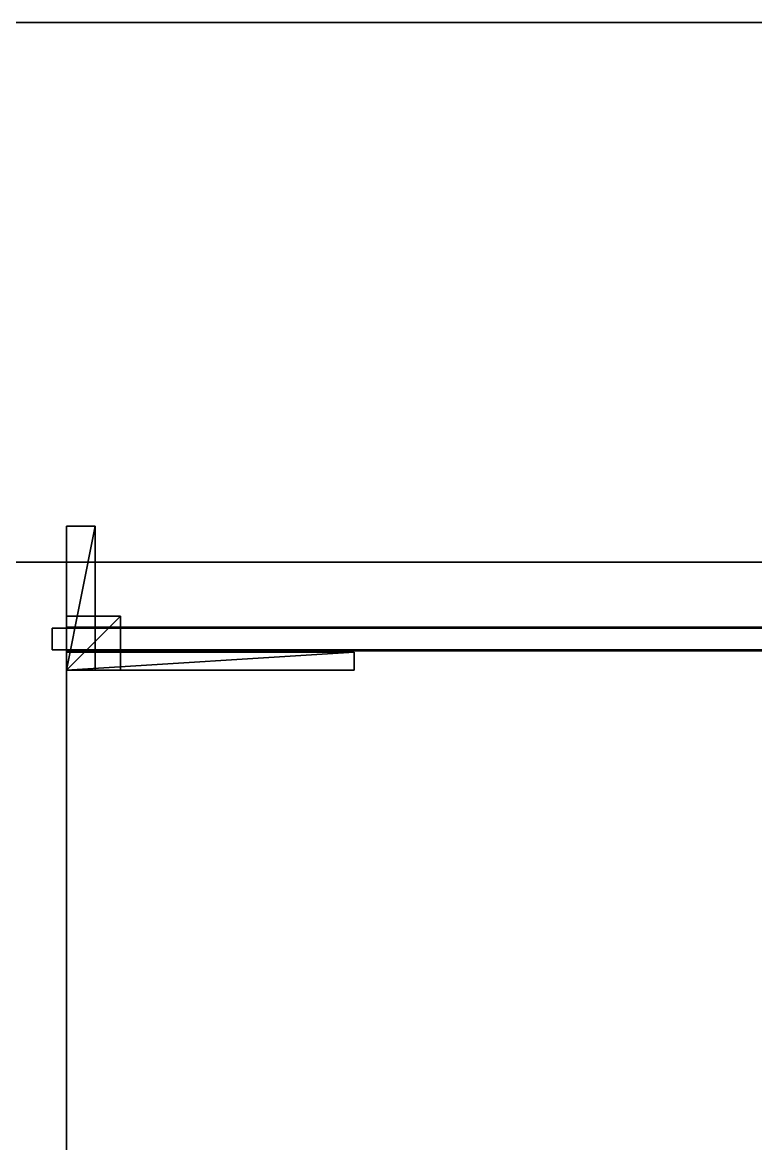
# Model space of a CAD drawing. Extents: x 0 to 5228, y -2725 to 0.
# Drawn here: x 4412.2 to 4616.1, y -311.5 to 0 of the extents above; entities that cross this region are included whole.
import ezdxf

# ---------------------------------------------------------------- set-up
doc = ezdxf.new("R2010")
doc.units = 0
for name, color, linetype in [('LAYER0', 7, 'CONTINUOUS'), ('LAYER1', 7, 'CONTINUOUS'), ('LAYER756', 7, 'CONTINUOUS'), ('LAYER757', 7, 'CONTINUOUS'), ('LAYER758', 251, 'CONTINUOUS'), ('LAYER760', 2, 'CONTINUOUS'), ('LAYER761', 7, 'CONTINUOUS'), ('LAYER762', 253, 'CONTINUOUS'), ('LAYER763', 253, 'CONTINUOUS'), ('LAYER764', 253, 'CONTINUOUS'), ('LAYER765', 253, 'CONTINUOUS'), ('LAYER766', 253, 'CONTINUOUS'), ('LAYER767', 253, 'CONTINUOUS'), ('LAYER776', 2, 'CONTINUOUS'), ('LAYER777', 7, 'CONTINUOUS'), ('LAYER778', 253, 'CONTINUOUS'), ('LAYER779', 253, 'CONTINUOUS'), ('LAYER780', 253, 'CONTINUOUS'), ('LAYER781', 253, 'CONTINUOUS'), ('LAYER782', 253, 'CONTINUOUS'), ('LAYER783', 253, 'CONTINUOUS'), ('LAYER792', 7, 'CONTINUOUS'), ('LAYER793', 7, 'CONTINUOUS'), ('LAYER794', 7, 'CONTINUOUS'), ('LAYER795', 7, 'CONTINUOUS'), ('LAYER796', 7, 'CONTINUOUS')]:
    doc.layers.add(name, color=color, linetype=linetype)

msp = doc.modelspace()

# ---------------------------------------------------------------- linework, layer by layer
at = {"layer": 'LAYER0', "invisible_edges": 1}
for points in [[(5227.5, 0), (0, -2725.14), (0, 0), (5227.5, 0)], [(0, 0, 5), (5227.5, 0), (0, 0), (0, 0, 5)], [(5227.5, 0), (0, 0, 5), (5227.5, 0, 5), (5227.5, 0)], [(5227.5, -2725.14, 5), (0, 0, 5), (0, -2725.14, 5), (5227.5, -2725.14, 5)], [(0, 0, 5), (5227.5, -2725.14, 5), (5227.5, 0, 5), (0, 0, 5)], [(0, -2725.14), (5227.5, 0), (5227.5, -2725.14), (0, -2725.14)]]:
    msp.add_3dface(points, dxfattribs=at)
at = {"layer": 'LAYER1'}
for points, invisible_edges in [([(5077.5, 0, 5), (977.5, -150, 5), (977.5, 0, 5), (5077.5, 0, 5)], 1), ([(977.5, -150, 5), (5077.5, 0, 5), (4927.5, -150, 5), (977.5, -150, 5)], 3), ([(977.5, 0, 2523), (5077.5, 0, 5), (977.5, 0, 5), (977.5, 0, 2523)], 1), ([(5077.5, 0, 5), (977.5, 0, 2523), (5077.5, 0, 2523), (5077.5, 0, 5)], 1), ([(4927.5, -150, 2523), (977.5, -150, 5), (4927.5, -150, 5), (4927.5, -150, 2523)], 1), ([(977.5, -150, 5), (4927.5, -150, 2523), (977.5, -150, 2523), (977.5, -150, 5)], 1)]:
    msp.add_3dface(points, dxfattribs=dict(at, invisible_edges=invisible_edges))
at = {"layer": 'LAYER756', "invisible_edges": 1}
for points in [[(5094.5, -150, 5), (4006.5, -700, 5), (4006.5, -150, 5), (5094.5, -150, 5)], [(4006.5, -700, 5), (5094.5, -150, 5), (5094.5, -700, 5), (4006.5, -700, 5)], [(4006.5, -150, 155), (5094.5, -150, 5), (4006.5, -150, 5), (4006.5, -150, 155)], [(5094.5, -150, 5), (4006.5, -150, 155), (5094.5, -150, 155), (5094.5, -150, 5)], [(5094.5, -700, 155), (4006.5, -150, 155), (4006.5, -700, 155), (5094.5, -700, 155)], [(4006.5, -150, 155), (5094.5, -700, 155), (5094.5, -150, 155), (4006.5, -150, 155)]]:
    msp.add_3dface(points, dxfattribs=at)
at = {"layer": 'LAYER757', "invisible_edges": 1}
for points in [[(4424.5, -174.6001, 1992), (4768.5, -730, 1992), (4768.5, -174.6001, 1992), (4424.5, -174.6001, 1992)], [(4768.5, -730, 1992), (4424.5, -174.6001, 1992), (4424.5, -730, 1992), (4768.5, -730, 1992)], [(4424.5, -174.6001, 1992), (4424.5, -730, 1974), (4424.5, -730, 1992), (4424.5, -174.6001, 1992)], [(4424.5, -730, 1974), (4424.5, -174.6001, 1992), (4424.5, -174.6001, 1974), (4424.5, -730, 1974)], [(4768.5, -174.6001, 1974), (4424.5, -174.6001, 1992), (4768.5, -174.6001, 1992), (4768.5, -174.6001, 1974)], [(4424.5, -174.6001, 1992), (4768.5, -174.6001, 1974), (4424.5, -174.6001, 1974), (4424.5, -174.6001, 1992)], [(4424.5, -730, 1974), (4768.5, -174.6001, 1974), (4768.5, -730, 1974), (4424.5, -730, 1974)], [(4768.5, -174.6001, 1974), (4424.5, -730, 1974), (4424.5, -174.6001, 1974), (4768.5, -174.6001, 1974)]]:
    msp.add_3dface(points, dxfattribs=at)
at = {"layer": 'LAYER758', "invisible_edges": 1}
for points in [[(4406.5, -150, 155), (4424.5, -730, 155), (4406.5, -730, 155), (4406.5, -150, 155)], [(4424.5, -730, 155), (4406.5, -150, 155), (4424.5, -150, 155), (4424.5, -730, 155)], [(4424.5, -150, 2475), (4406.5, -730, 2475), (4424.5, -730, 2475), (4424.5, -150, 2475)], [(4406.5, -730, 2475), (4424.5, -150, 2475), (4406.5, -150, 2475), (4406.5, -730, 2475)], [(4406.5, -150, 155), (4424.5, -150, 2475), (4424.5, -150, 155), (4406.5, -150, 155)], [(4424.5, -150, 2475), (4406.5, -150, 155), (4406.5, -150, 2475), (4424.5, -150, 2475)], [(4424.5, -150, 2475), (4424.5, -730, 155), (4424.5, -150, 155), (4424.5, -150, 2475)], [(4424.5, -730, 155), (4424.5, -150, 2475), (4424.5, -730, 2475), (4424.5, -730, 155)]]:
    msp.add_3dface(points, dxfattribs=at)
at = {"layer": 'LAYER760'}
for points in [[(4504.5, -180, 2444.5), (4504.5, -175, 2444.5), (4424.5, -180, 2444.5), (4504.5, -180, 2444.5)], [(4424.5, -180, 2444.5), (4504.5, -175, 2444.5), (4424.5, -175, 2444.5), (4424.5, -180, 2444.5)], [(4424.5, -180, 2444.5), (4424.5, -175, 2444.5), (4424.5, -180, 2421.5), (4424.5, -180, 2444.5)], [(4424.5, -180, 2421.5), (4424.5, -175, 2444.5), (4424.5, -175, 2421.5), (4424.5, -180, 2421.5)], [(4504.5, -180, 2421.5), (4424.5, -180, 2421.5), (4504.5, -175, 2421.5), (4504.5, -180, 2421.5)], [(4504.5, -175, 2421.5), (4424.5, -180, 2421.5), (4424.5, -175, 2421.5), (4504.5, -175, 2421.5)], [(4504.5, -175, 2421.5), (4424.5, -175, 2421.5), (4504.5, -175, 2444.5), (4504.5, -175, 2421.5)], [(4504.5, -175, 2444.5), (4424.5, -175, 2421.5), (4424.5, -175, 2444.5), (4504.5, -175, 2444.5)], [(4504.5, -180, 2421.5), (4504.5, -175, 2421.5), (4504.5, -180, 2444.5), (4504.5, -180, 2421.5)], [(4504.5, -180, 2444.5), (4504.5, -175, 2421.5), (4504.5, -175, 2444.5), (4504.5, -180, 2444.5)], [(4504.5, -180, 2444.5), (4424.5, -180, 2444.5), (4504.5, -180, 2421.5), (4504.5, -180, 2444.5)], [(4504.5, -180, 2421.5), (4424.5, -180, 2444.5), (4424.5, -180, 2421.5), (4504.5, -180, 2421.5)]]:
    msp.add_3dface(points, dxfattribs=at)
at = {"layer": 'LAYER761', "invisible_edges": 1}
for points in [[(4424.5, -175, 2444.5), (4504.5, -180, 2444.5), (4504.5, -175, 2444.5), (4424.5, -175, 2444.5)], [(4504.5, -180, 2444.5), (4424.5, -175, 2444.5), (4424.5, -180, 2444.5), (4504.5, -180, 2444.5)], [(4424.5, -180, 2421.5), (4504.5, -175, 2421.5), (4504.5, -180, 2421.5), (4424.5, -180, 2421.5)], [(4504.5, -175, 2421.5), (4424.5, -180, 2421.5), (4424.5, -175, 2421.5), (4504.5, -175, 2421.5)], [(4424.5, -175, 2444.5), (4424.5, -180, 2421.5), (4424.5, -180, 2444.5), (4424.5, -175, 2444.5)], [(4424.5, -180, 2421.5), (4424.5, -175, 2444.5), (4424.5, -175, 2421.5), (4424.5, -180, 2421.5)], [(4504.5, -175, 2421.5), (4424.5, -175, 2444.5), (4504.5, -175, 2444.5), (4504.5, -175, 2421.5)], [(4424.5, -175, 2444.5), (4504.5, -175, 2421.5), (4424.5, -175, 2421.5), (4424.5, -175, 2444.5)], [(4504.5, -175, 2421.5), (4504.5, -180, 2444.5), (4504.5, -180, 2421.5), (4504.5, -175, 2421.5)], [(4504.5, -180, 2444.5), (4504.5, -175, 2421.5), (4504.5, -175, 2444.5), (4504.5, -180, 2444.5)], [(4424.5, -180, 2421.5), (4504.5, -180, 2444.5), (4424.5, -180, 2444.5), (4424.5, -180, 2421.5)], [(4504.5, -180, 2444.5), (4424.5, -180, 2421.5), (4504.5, -180, 2421.5), (4504.5, -180, 2444.5)]]:
    msp.add_3dface(points, dxfattribs=at)
at = {"layer": 'LAYER762'}
for points in [[(4439.5, -180, 2444.5), (4439.5, -165, 2444.5), (4424.5, -180, 2444.5), (4439.5, -180, 2444.5)], [(4424.5, -180, 2444.5), (4439.5, -165, 2444.5), (4424.5, -165, 2444.5), (4424.5, -180, 2444.5)], [(4424.5, -180, 2444.5), (4424.5, -165, 2444.5), (4424.5, -180, 2429.5), (4424.5, -180, 2444.5)], [(4424.5, -180, 2429.5), (4424.5, -165, 2444.5), (4424.5, -165, 2429.5), (4424.5, -180, 2429.5)], [(4439.5, -180, 2429.5), (4424.5, -180, 2429.5), (4439.5, -165, 2429.5), (4439.5, -180, 2429.5)], [(4439.5, -165, 2429.5), (4424.5, -180, 2429.5), (4424.5, -165, 2429.5), (4439.5, -165, 2429.5)], [(4439.5, -165, 2429.5), (4424.5, -165, 2429.5), (4439.5, -165, 2444.5), (4439.5, -165, 2429.5)], [(4439.5, -165, 2444.5), (4424.5, -165, 2429.5), (4424.5, -165, 2444.5), (4439.5, -165, 2444.5)], [(4439.5, -180, 2429.5), (4439.5, -165, 2429.5), (4439.5, -180, 2444.5), (4439.5, -180, 2429.5)], [(4439.5, -180, 2444.5), (4439.5, -165, 2429.5), (4439.5, -165, 2444.5), (4439.5, -180, 2444.5)], [(4439.5, -180, 2444.5), (4424.5, -180, 2444.5), (4439.5, -180, 2429.5), (4439.5, -180, 2444.5)], [(4439.5, -180, 2429.5), (4424.5, -180, 2444.5), (4424.5, -180, 2429.5), (4439.5, -180, 2429.5)]]:
    msp.add_3dface(points, dxfattribs=at)
at = {"layer": 'LAYER763'}
for points in [[(4439.5, -180, 2444.5), (4439.5, -165, 2444.5), (4424.5, -180, 2444.5), (4439.5, -180, 2444.5)], [(4424.5, -180, 2444.5), (4439.5, -165, 2444.5), (4424.5, -165, 2444.5), (4424.5, -180, 2444.5)], [(4424.5, -180, 2444.5), (4424.5, -165, 2444.5), (4424.5, -180, 2429.5), (4424.5, -180, 2444.5)], [(4424.5, -180, 2429.5), (4424.5, -165, 2444.5), (4424.5, -165, 2429.5), (4424.5, -180, 2429.5)], [(4439.5, -180, 2429.5), (4424.5, -180, 2429.5), (4439.5, -165, 2429.5), (4439.5, -180, 2429.5)], [(4439.5, -165, 2429.5), (4424.5, -180, 2429.5), (4424.5, -165, 2429.5), (4439.5, -165, 2429.5)], [(4439.5, -165, 2429.5), (4424.5, -165, 2429.5), (4439.5, -165, 2444.5), (4439.5, -165, 2429.5)], [(4439.5, -165, 2444.5), (4424.5, -165, 2429.5), (4424.5, -165, 2444.5), (4439.5, -165, 2444.5)], [(4439.5, -180, 2429.5), (4439.5, -165, 2429.5), (4439.5, -180, 2444.5), (4439.5, -180, 2429.5)], [(4439.5, -180, 2444.5), (4439.5, -165, 2429.5), (4439.5, -165, 2444.5), (4439.5, -180, 2444.5)], [(4439.5, -180, 2444.5), (4424.5, -180, 2444.5), (4439.5, -180, 2429.5), (4439.5, -180, 2444.5)], [(4439.5, -180, 2429.5), (4424.5, -180, 2444.5), (4424.5, -180, 2429.5), (4439.5, -180, 2429.5)]]:
    msp.add_3dface(points, dxfattribs=at)
at = {"layer": 'LAYER764'}
for points in [[(4439.5, -180, 2444.5), (4439.5, -165, 2444.5), (4424.5, -180, 2444.5), (4439.5, -180, 2444.5)], [(4424.5, -180, 2444.5), (4439.5, -165, 2444.5), (4424.5, -165, 2444.5), (4424.5, -180, 2444.5)], [(4424.5, -180, 2444.5), (4424.5, -165, 2444.5), (4424.5, -180, 2429.5), (4424.5, -180, 2444.5)], [(4424.5, -180, 2429.5), (4424.5, -165, 2444.5), (4424.5, -165, 2429.5), (4424.5, -180, 2429.5)], [(4439.5, -180, 2429.5), (4424.5, -180, 2429.5), (4439.5, -165, 2429.5), (4439.5, -180, 2429.5)], [(4439.5, -165, 2429.5), (4424.5, -180, 2429.5), (4424.5, -165, 2429.5), (4439.5, -165, 2429.5)], [(4439.5, -165, 2429.5), (4424.5, -165, 2429.5), (4439.5, -165, 2444.5), (4439.5, -165, 2429.5)], [(4439.5, -165, 2444.5), (4424.5, -165, 2429.5), (4424.5, -165, 2444.5), (4439.5, -165, 2444.5)], [(4439.5, -180, 2429.5), (4439.5, -165, 2429.5), (4439.5, -180, 2444.5), (4439.5, -180, 2429.5)], [(4439.5, -180, 2444.5), (4439.5, -165, 2429.5), (4439.5, -165, 2444.5), (4439.5, -180, 2444.5)], [(4439.5, -180, 2444.5), (4424.5, -180, 2444.5), (4439.5, -180, 2429.5), (4439.5, -180, 2444.5)], [(4439.5, -180, 2429.5), (4424.5, -180, 2444.5), (4424.5, -180, 2429.5), (4439.5, -180, 2429.5)]]:
    msp.add_3dface(points, dxfattribs=at)
at = {"layer": 'LAYER765'}
for points in [[(4439.5, -180, 2444.5), (4439.5, -165, 2444.5), (4424.5, -180, 2444.5), (4439.5, -180, 2444.5)], [(4424.5, -180, 2444.5), (4439.5, -165, 2444.5), (4424.5, -165, 2444.5), (4424.5, -180, 2444.5)], [(4424.5, -180, 2444.5), (4424.5, -165, 2444.5), (4424.5, -180, 2429.5), (4424.5, -180, 2444.5)], [(4424.5, -180, 2429.5), (4424.5, -165, 2444.5), (4424.5, -165, 2429.5), (4424.5, -180, 2429.5)], [(4439.5, -180, 2429.5), (4424.5, -180, 2429.5), (4439.5, -165, 2429.5), (4439.5, -180, 2429.5)], [(4439.5, -165, 2429.5), (4424.5, -180, 2429.5), (4424.5, -165, 2429.5), (4439.5, -165, 2429.5)], [(4439.5, -165, 2429.5), (4424.5, -165, 2429.5), (4439.5, -165, 2444.5), (4439.5, -165, 2429.5)], [(4439.5, -165, 2444.5), (4424.5, -165, 2429.5), (4424.5, -165, 2444.5), (4439.5, -165, 2444.5)], [(4439.5, -180, 2429.5), (4439.5, -165, 2429.5), (4439.5, -180, 2444.5), (4439.5, -180, 2429.5)], [(4439.5, -180, 2444.5), (4439.5, -165, 2429.5), (4439.5, -165, 2444.5), (4439.5, -180, 2444.5)], [(4439.5, -180, 2444.5), (4424.5, -180, 2444.5), (4439.5, -180, 2429.5), (4439.5, -180, 2444.5)], [(4439.5, -180, 2429.5), (4424.5, -180, 2444.5), (4424.5, -180, 2429.5), (4439.5, -180, 2429.5)]]:
    msp.add_3dface(points, dxfattribs=at)
at = {"layer": 'LAYER766'}
for points in [[(4432.5, -180, 2444.5), (4432.5, -140, 2444.5), (4424.5, -180, 2444.5), (4432.5, -180, 2444.5)], [(4424.5, -180, 2444.5), (4432.5, -140, 2444.5), (4424.5, -140, 2444.5), (4424.5, -180, 2444.5)], [(4424.5, -180, 2444.5), (4424.5, -140, 2444.5), (4424.5, -180, 2436.5), (4424.5, -180, 2444.5)], [(4424.5, -180, 2436.5), (4424.5, -140, 2444.5), (4424.5, -140, 2436.5), (4424.5, -180, 2436.5)], [(4432.5, -180, 2436.5), (4424.5, -180, 2436.5), (4432.5, -140, 2436.5), (4432.5, -180, 2436.5)], [(4432.5, -140, 2436.5), (4424.5, -180, 2436.5), (4424.5, -140, 2436.5), (4432.5, -140, 2436.5)], [(4432.5, -140, 2436.5), (4424.5, -140, 2436.5), (4432.5, -140, 2444.5), (4432.5, -140, 2436.5)], [(4432.5, -140, 2444.5), (4424.5, -140, 2436.5), (4424.5, -140, 2444.5), (4432.5, -140, 2444.5)], [(4432.5, -180, 2436.5), (4432.5, -140, 2436.5), (4432.5, -180, 2444.5), (4432.5, -180, 2436.5)], [(4432.5, -180, 2444.5), (4432.5, -140, 2436.5), (4432.5, -140, 2444.5), (4432.5, -180, 2444.5)], [(4432.5, -180, 2444.5), (4424.5, -180, 2444.5), (4432.5, -180, 2436.5), (4432.5, -180, 2444.5)], [(4432.5, -180, 2436.5), (4424.5, -180, 2444.5), (4424.5, -180, 2436.5), (4432.5, -180, 2436.5)]]:
    msp.add_3dface(points, dxfattribs=at)
at = {"layer": 'LAYER767'}
for points in [[(4504.5, -180, 2444.5), (4504.5, -175, 2444.5), (4424.5, -180, 2444.5), (4504.5, -180, 2444.5)], [(4424.5, -180, 2444.5), (4504.5, -175, 2444.5), (4424.5, -175, 2444.5), (4424.5, -180, 2444.5)], [(4424.5, -180, 2444.5), (4424.5, -175, 2444.5), (4424.5, -180, 2428.5), (4424.5, -180, 2444.5)], [(4424.5, -180, 2428.5), (4424.5, -175, 2444.5), (4424.5, -175, 2428.5), (4424.5, -180, 2428.5)], [(4504.5, -180, 2428.5), (4424.5, -180, 2428.5), (4504.5, -175, 2428.5), (4504.5, -180, 2428.5)], [(4504.5, -175, 2428.5), (4424.5, -180, 2428.5), (4424.5, -175, 2428.5), (4504.5, -175, 2428.5)], [(4504.5, -175, 2428.5), (4424.5, -175, 2428.5), (4504.5, -175, 2444.5), (4504.5, -175, 2428.5)], [(4504.5, -175, 2444.5), (4424.5, -175, 2428.5), (4424.5, -175, 2444.5), (4504.5, -175, 2444.5)], [(4504.5, -180, 2428.5), (4504.5, -175, 2428.5), (4504.5, -180, 2444.5), (4504.5, -180, 2428.5)], [(4504.5, -180, 2444.5), (4504.5, -175, 2428.5), (4504.5, -175, 2444.5), (4504.5, -180, 2444.5)], [(4504.5, -180, 2444.5), (4424.5, -180, 2444.5), (4504.5, -180, 2428.5), (4504.5, -180, 2444.5)], [(4504.5, -180, 2428.5), (4424.5, -180, 2444.5), (4424.5, -180, 2428.5), (4504.5, -180, 2428.5)]]:
    msp.add_3dface(points, dxfattribs=at)
at = {"layer": 'LAYER776'}
for points in [[(4504.5, -180, 1297), (4504.5, -175, 1297), (4424.5, -180, 1297), (4504.5, -180, 1297)], [(4424.5, -180, 1297), (4504.5, -175, 1297), (4424.5, -175, 1297), (4424.5, -180, 1297)], [(4424.5, -180, 1297), (4424.5, -175, 1297), (4424.5, -180, 1274), (4424.5, -180, 1297)], [(4424.5, -180, 1274), (4424.5, -175, 1297), (4424.5, -175, 1274), (4424.5, -180, 1274)], [(4504.5, -180, 1274), (4424.5, -180, 1274), (4504.5, -175, 1274), (4504.5, -180, 1274)], [(4504.5, -175, 1274), (4424.5, -180, 1274), (4424.5, -175, 1274), (4504.5, -175, 1274)], [(4504.5, -175, 1274), (4424.5, -175, 1274), (4504.5, -175, 1297), (4504.5, -175, 1274)], [(4504.5, -175, 1297), (4424.5, -175, 1274), (4424.5, -175, 1297), (4504.5, -175, 1297)], [(4504.5, -180, 1274), (4504.5, -175, 1274), (4504.5, -180, 1297), (4504.5, -180, 1274)], [(4504.5, -180, 1297), (4504.5, -175, 1274), (4504.5, -175, 1297), (4504.5, -180, 1297)], [(4504.5, -180, 1297), (4424.5, -180, 1297), (4504.5, -180, 1274), (4504.5, -180, 1297)], [(4504.5, -180, 1274), (4424.5, -180, 1297), (4424.5, -180, 1274), (4504.5, -180, 1274)]]:
    msp.add_3dface(points, dxfattribs=at)
at = {"layer": 'LAYER777', "invisible_edges": 1}
for points in [[(4424.5, -175, 1297), (4504.5, -180, 1297), (4504.5, -175, 1297), (4424.5, -175, 1297)], [(4504.5, -180, 1297), (4424.5, -175, 1297), (4424.5, -180, 1297), (4504.5, -180, 1297)], [(4424.5, -180, 1274), (4504.5, -175, 1274), (4504.5, -180, 1274), (4424.5, -180, 1274)], [(4504.5, -175, 1274), (4424.5, -180, 1274), (4424.5, -175, 1274), (4504.5, -175, 1274)], [(4424.5, -175, 1297), (4424.5, -180, 1274), (4424.5, -180, 1297), (4424.5, -175, 1297)], [(4424.5, -180, 1274), (4424.5, -175, 1297), (4424.5, -175, 1274), (4424.5, -180, 1274)], [(4504.5, -175, 1274), (4424.5, -175, 1297), (4504.5, -175, 1297), (4504.5, -175, 1274)], [(4424.5, -175, 1297), (4504.5, -175, 1274), (4424.5, -175, 1274), (4424.5, -175, 1297)], [(4504.5, -175, 1274), (4504.5, -180, 1297), (4504.5, -180, 1274), (4504.5, -175, 1274)], [(4504.5, -180, 1297), (4504.5, -175, 1274), (4504.5, -175, 1297), (4504.5, -180, 1297)], [(4424.5, -180, 1274), (4504.5, -180, 1297), (4424.5, -180, 1297), (4424.5, -180, 1274)], [(4504.5, -180, 1297), (4424.5, -180, 1274), (4504.5, -180, 1274), (4504.5, -180, 1297)]]:
    msp.add_3dface(points, dxfattribs=at)
at = {"layer": 'LAYER778'}
for points in [[(4439.5, -180, 1297), (4439.5, -165, 1297), (4424.5, -180, 1297), (4439.5, -180, 1297)], [(4424.5, -180, 1297), (4439.5, -165, 1297), (4424.5, -165, 1297), (4424.5, -180, 1297)], [(4424.5, -180, 1297), (4424.5, -165, 1297), (4424.5, -180, 1282), (4424.5, -180, 1297)], [(4424.5, -180, 1282), (4424.5, -165, 1297), (4424.5, -165, 1282), (4424.5, -180, 1282)], [(4439.5, -180, 1282), (4424.5, -180, 1282), (4439.5, -165, 1282), (4439.5, -180, 1282)], [(4439.5, -165, 1282), (4424.5, -180, 1282), (4424.5, -165, 1282), (4439.5, -165, 1282)], [(4439.5, -165, 1282), (4424.5, -165, 1282), (4439.5, -165, 1297), (4439.5, -165, 1282)], [(4439.5, -165, 1297), (4424.5, -165, 1282), (4424.5, -165, 1297), (4439.5, -165, 1297)], [(4439.5, -180, 1282), (4439.5, -165, 1282), (4439.5, -180, 1297), (4439.5, -180, 1282)], [(4439.5, -180, 1297), (4439.5, -165, 1282), (4439.5, -165, 1297), (4439.5, -180, 1297)], [(4439.5, -180, 1297), (4424.5, -180, 1297), (4439.5, -180, 1282), (4439.5, -180, 1297)], [(4439.5, -180, 1282), (4424.5, -180, 1297), (4424.5, -180, 1282), (4439.5, -180, 1282)]]:
    msp.add_3dface(points, dxfattribs=at)
at = {"layer": 'LAYER779'}
for points in [[(4439.5, -180, 1297), (4439.5, -165, 1297), (4424.5, -180, 1297), (4439.5, -180, 1297)], [(4424.5, -180, 1297), (4439.5, -165, 1297), (4424.5, -165, 1297), (4424.5, -180, 1297)], [(4424.5, -180, 1297), (4424.5, -165, 1297), (4424.5, -180, 1282), (4424.5, -180, 1297)], [(4424.5, -180, 1282), (4424.5, -165, 1297), (4424.5, -165, 1282), (4424.5, -180, 1282)], [(4439.5, -180, 1282), (4424.5, -180, 1282), (4439.5, -165, 1282), (4439.5, -180, 1282)], [(4439.5, -165, 1282), (4424.5, -180, 1282), (4424.5, -165, 1282), (4439.5, -165, 1282)], [(4439.5, -165, 1282), (4424.5, -165, 1282), (4439.5, -165, 1297), (4439.5, -165, 1282)], [(4439.5, -165, 1297), (4424.5, -165, 1282), (4424.5, -165, 1297), (4439.5, -165, 1297)], [(4439.5, -180, 1282), (4439.5, -165, 1282), (4439.5, -180, 1297), (4439.5, -180, 1282)], [(4439.5, -180, 1297), (4439.5, -165, 1282), (4439.5, -165, 1297), (4439.5, -180, 1297)], [(4439.5, -180, 1297), (4424.5, -180, 1297), (4439.5, -180, 1282), (4439.5, -180, 1297)], [(4439.5, -180, 1282), (4424.5, -180, 1297), (4424.5, -180, 1282), (4439.5, -180, 1282)]]:
    msp.add_3dface(points, dxfattribs=at)
at = {"layer": 'LAYER780'}
for points in [[(4439.5, -180, 1297), (4439.5, -165, 1297), (4424.5, -180, 1297), (4439.5, -180, 1297)], [(4424.5, -180, 1297), (4439.5, -165, 1297), (4424.5, -165, 1297), (4424.5, -180, 1297)], [(4424.5, -180, 1297), (4424.5, -165, 1297), (4424.5, -180, 1282), (4424.5, -180, 1297)], [(4424.5, -180, 1282), (4424.5, -165, 1297), (4424.5, -165, 1282), (4424.5, -180, 1282)], [(4439.5, -180, 1282), (4424.5, -180, 1282), (4439.5, -165, 1282), (4439.5, -180, 1282)], [(4439.5, -165, 1282), (4424.5, -180, 1282), (4424.5, -165, 1282), (4439.5, -165, 1282)], [(4439.5, -165, 1282), (4424.5, -165, 1282), (4439.5, -165, 1297), (4439.5, -165, 1282)], [(4439.5, -165, 1297), (4424.5, -165, 1282), (4424.5, -165, 1297), (4439.5, -165, 1297)], [(4439.5, -180, 1282), (4439.5, -165, 1282), (4439.5, -180, 1297), (4439.5, -180, 1282)], [(4439.5, -180, 1297), (4439.5, -165, 1282), (4439.5, -165, 1297), (4439.5, -180, 1297)], [(4439.5, -180, 1297), (4424.5, -180, 1297), (4439.5, -180, 1282), (4439.5, -180, 1297)], [(4439.5, -180, 1282), (4424.5, -180, 1297), (4424.5, -180, 1282), (4439.5, -180, 1282)]]:
    msp.add_3dface(points, dxfattribs=at)
at = {"layer": 'LAYER781'}
for points in [[(4439.5, -180, 1297), (4439.5, -165, 1297), (4424.5, -180, 1297), (4439.5, -180, 1297)], [(4424.5, -180, 1297), (4439.5, -165, 1297), (4424.5, -165, 1297), (4424.5, -180, 1297)], [(4424.5, -180, 1297), (4424.5, -165, 1297), (4424.5, -180, 1282), (4424.5, -180, 1297)], [(4424.5, -180, 1282), (4424.5, -165, 1297), (4424.5, -165, 1282), (4424.5, -180, 1282)], [(4439.5, -180, 1282), (4424.5, -180, 1282), (4439.5, -165, 1282), (4439.5, -180, 1282)], [(4439.5, -165, 1282), (4424.5, -180, 1282), (4424.5, -165, 1282), (4439.5, -165, 1282)], [(4439.5, -165, 1282), (4424.5, -165, 1282), (4439.5, -165, 1297), (4439.5, -165, 1282)], [(4439.5, -165, 1297), (4424.5, -165, 1282), (4424.5, -165, 1297), (4439.5, -165, 1297)], [(4439.5, -180, 1282), (4439.5, -165, 1282), (4439.5, -180, 1297), (4439.5, -180, 1282)], [(4439.5, -180, 1297), (4439.5, -165, 1282), (4439.5, -165, 1297), (4439.5, -180, 1297)], [(4439.5, -180, 1297), (4424.5, -180, 1297), (4439.5, -180, 1282), (4439.5, -180, 1297)], [(4439.5, -180, 1282), (4424.5, -180, 1297), (4424.5, -180, 1282), (4439.5, -180, 1282)]]:
    msp.add_3dface(points, dxfattribs=at)
at = {"layer": 'LAYER782'}
for points in [[(4432.5, -180, 1297), (4432.5, -140, 1297), (4424.5, -180, 1297), (4432.5, -180, 1297)], [(4424.5, -180, 1297), (4432.5, -140, 1297), (4424.5, -140, 1297), (4424.5, -180, 1297)], [(4424.5, -180, 1297), (4424.5, -140, 1297), (4424.5, -180, 1289), (4424.5, -180, 1297)], [(4424.5, -180, 1289), (4424.5, -140, 1297), (4424.5, -140, 1289), (4424.5, -180, 1289)], [(4432.5, -180, 1289), (4424.5, -180, 1289), (4432.5, -140, 1289), (4432.5, -180, 1289)], [(4432.5, -140, 1289), (4424.5, -180, 1289), (4424.5, -140, 1289), (4432.5, -140, 1289)], [(4432.5, -140, 1289), (4424.5, -140, 1289), (4432.5, -140, 1297), (4432.5, -140, 1289)], [(4432.5, -140, 1297), (4424.5, -140, 1289), (4424.5, -140, 1297), (4432.5, -140, 1297)], [(4432.5, -180, 1289), (4432.5, -140, 1289), (4432.5, -180, 1297), (4432.5, -180, 1289)], [(4432.5, -180, 1297), (4432.5, -140, 1289), (4432.5, -140, 1297), (4432.5, -180, 1297)], [(4432.5, -180, 1297), (4424.5, -180, 1297), (4432.5, -180, 1289), (4432.5, -180, 1297)], [(4432.5, -180, 1289), (4424.5, -180, 1297), (4424.5, -180, 1289), (4432.5, -180, 1289)]]:
    msp.add_3dface(points, dxfattribs=at)
at = {"layer": 'LAYER783'}
for points in [[(4504.5, -180, 1297), (4504.5, -175, 1297), (4424.5, -180, 1297), (4504.5, -180, 1297)], [(4424.5, -180, 1297), (4504.5, -175, 1297), (4424.5, -175, 1297), (4424.5, -180, 1297)], [(4424.5, -180, 1297), (4424.5, -175, 1297), (4424.5, -180, 1281), (4424.5, -180, 1297)], [(4424.5, -180, 1281), (4424.5, -175, 1297), (4424.5, -175, 1281), (4424.5, -180, 1281)], [(4504.5, -180, 1281), (4424.5, -180, 1281), (4504.5, -175, 1281), (4504.5, -180, 1281)], [(4504.5, -175, 1281), (4424.5, -180, 1281), (4424.5, -175, 1281), (4504.5, -175, 1281)], [(4504.5, -175, 1281), (4424.5, -175, 1281), (4504.5, -175, 1297), (4504.5, -175, 1281)], [(4504.5, -175, 1297), (4424.5, -175, 1281), (4424.5, -175, 1297), (4504.5, -175, 1297)], [(4504.5, -180, 1281), (4504.5, -175, 1281), (4504.5, -180, 1297), (4504.5, -180, 1281)], [(4504.5, -180, 1297), (4504.5, -175, 1281), (4504.5, -175, 1297), (4504.5, -180, 1297)], [(4504.5, -180, 1297), (4424.5, -180, 1297), (4504.5, -180, 1281), (4504.5, -180, 1297)], [(4504.5, -180, 1281), (4424.5, -180, 1297), (4424.5, -180, 1281), (4504.5, -180, 1281)]]:
    msp.add_3dface(points, dxfattribs=at)
at = {"layer": 'LAYER792', "invisible_edges": 1}
for points in [[(4768.5, -150, 156), (4424.5, -730, 156), (4424.5, -150, 156), (4768.5, -150, 156)], [(4424.5, -730, 156), (4768.5, -150, 156), (4768.5, -730, 156), (4424.5, -730, 156)], [(4424.5, -150, 174), (4424.5, -730, 156), (4424.5, -730, 174), (4424.5, -150, 174)], [(4424.5, -730, 156), (4424.5, -150, 174), (4424.5, -150, 156), (4424.5, -730, 156)], [(4424.5, -150, 174), (4768.5, -150, 156), (4424.5, -150, 156), (4424.5, -150, 174)], [(4768.5, -150, 156), (4424.5, -150, 174), (4768.5, -150, 174), (4768.5, -150, 156)], [(4768.5, -730, 174), (4424.5, -150, 174), (4424.5, -730, 174), (4768.5, -730, 174)], [(4424.5, -150, 174), (4768.5, -730, 174), (4768.5, -150, 174), (4424.5, -150, 174)]]:
    msp.add_3dface(points, dxfattribs=at)
at = {"layer": 'LAYER793', "invisible_edges": 1}
for points in [[(4424.5, -150, 2474), (4768.5, -730, 2474), (4768.5, -150, 2474), (4424.5, -150, 2474)], [(4768.5, -730, 2474), (4424.5, -150, 2474), (4424.5, -730, 2474), (4768.5, -730, 2474)], [(4424.5, -150, 2474), (4424.5, -730, 2456), (4424.5, -730, 2474), (4424.5, -150, 2474)], [(4424.5, -730, 2456), (4424.5, -150, 2474), (4424.5, -150, 2456), (4424.5, -730, 2456)], [(4768.5, -150, 2456), (4424.5, -150, 2474), (4768.5, -150, 2474), (4768.5, -150, 2456)], [(4424.5, -150, 2474), (4768.5, -150, 2456), (4424.5, -150, 2456), (4424.5, -150, 2474)], [(4424.5, -730, 2456), (4768.5, -150, 2456), (4768.5, -730, 2456), (4424.5, -730, 2456)], [(4768.5, -150, 2456), (4424.5, -730, 2456), (4424.5, -150, 2456), (4768.5, -150, 2456)]]:
    msp.add_3dface(points, dxfattribs=at)
at = {"layer": 'LAYER794', "invisible_edges": 1}
for points in [[(4772.5, -168.2998, 170), (4420.5, -174.2998, 170), (4420.5, -168.2998, 170), (4772.5, -168.2998, 170)], [(4420.5, -174.2998, 170), (4772.5, -168.2998, 170), (4772.5, -174.2998, 170), (4420.5, -174.2998, 170)], [(4420.5, -168.2998, 2460), (4420.5, -174.2998, 170), (4420.5, -174.2998, 2460), (4420.5, -168.2998, 2460)], [(4420.5, -174.2998, 170), (4420.5, -168.2998, 2460), (4420.5, -168.2998, 170), (4420.5, -174.2998, 170)], [(4772.5, -174.2998, 2460), (4420.5, -168.2998, 2460), (4420.5, -174.2998, 2460), (4772.5, -174.2998, 2460)], [(4420.5, -168.2998, 2460), (4772.5, -174.2998, 2460), (4772.5, -168.2998, 2460), (4420.5, -168.2998, 2460)], [(4420.5, -168.2998, 2460), (4772.5, -168.2998, 170), (4420.5, -168.2998, 170), (4420.5, -168.2998, 2460)], [(4772.5, -168.2998, 170), (4420.5, -168.2998, 2460), (4772.5, -168.2998, 2460), (4772.5, -168.2998, 170)], [(4772.5, -174.2998, 2460), (4420.5, -174.2998, 170), (4772.5, -174.2998, 170), (4772.5, -174.2998, 2460)], [(4420.5, -174.2998, 170), (4772.5, -174.2998, 2460), (4420.5, -174.2998, 2460), (4420.5, -174.2998, 170)]]:
    msp.add_3dface(points, dxfattribs=at)
at = {"layer": 'LAYER795', "invisible_edges": 1}
for points in [[(4768.5, -150, 1306), (4424.5, -150, 1186), (4424.5, -150, 1306), (4768.5, -150, 1306)], [(4424.5, -150, 1186), (4768.5, -150, 1306), (4768.5, -150, 1186), (4424.5, -150, 1186)], [(4424.5, -168, 1306), (4424.5, -150, 1186), (4424.5, -168, 1186), (4424.5, -168, 1306)], [(4424.5, -150, 1186), (4424.5, -168, 1306), (4424.5, -150, 1306), (4424.5, -150, 1186)], [(4768.5, -168, 1186), (4424.5, -150, 1186), (4768.5, -150, 1186), (4768.5, -168, 1186)], [(4424.5, -150, 1186), (4768.5, -168, 1186), (4424.5, -168, 1186), (4424.5, -150, 1186)], [(4424.5, -168, 1306), (4768.5, -150, 1306), (4424.5, -150, 1306), (4424.5, -168, 1306)], [(4768.5, -150, 1306), (4424.5, -168, 1306), (4768.5, -168, 1306), (4768.5, -150, 1306)], [(4768.5, -168, 1186), (4424.5, -168, 1306), (4424.5, -168, 1186), (4768.5, -168, 1186)], [(4424.5, -168, 1306), (4768.5, -168, 1186), (4768.5, -168, 1306), (4424.5, -168, 1306)]]:
    msp.add_3dface(points, dxfattribs=at)
at = {"layer": 'LAYER796', "invisible_edges": 1}
for points in [[(4768.5, -150, 2456), (4424.5, -150, 2336), (4424.5, -150, 2456), (4768.5, -150, 2456)], [(4424.5, -150, 2336), (4768.5, -150, 2456), (4768.5, -150, 2336), (4424.5, -150, 2336)], [(4424.5, -168, 2456), (4424.5, -150, 2336), (4424.5, -168, 2336), (4424.5, -168, 2456)], [(4424.5, -150, 2336), (4424.5, -168, 2456), (4424.5, -150, 2456), (4424.5, -150, 2336)], [(4768.5, -168, 2336), (4424.5, -150, 2336), (4768.5, -150, 2336), (4768.5, -168, 2336)], [(4424.5, -150, 2336), (4768.5, -168, 2336), (4424.5, -168, 2336), (4424.5, -150, 2336)], [(4424.5, -168, 2456), (4768.5, -150, 2456), (4424.5, -150, 2456), (4424.5, -168, 2456)], [(4768.5, -150, 2456), (4424.5, -168, 2456), (4768.5, -168, 2456), (4768.5, -150, 2456)], [(4768.5, -168, 2336), (4424.5, -168, 2456), (4424.5, -168, 2336), (4768.5, -168, 2336)], [(4424.5, -168, 2456), (4768.5, -168, 2336), (4768.5, -168, 2456), (4424.5, -168, 2456)]]:
    msp.add_3dface(points, dxfattribs=at)

# ---------------------------------------------------------------- meshes
at = {"layer": 'LAYER1'}
mesh = msp.add_polymesh((6, 2), dxfattribs=at)
for k, corner in enumerate([(4927.5, -150, 2523), (977.5, -150, 2523), (4927.5, -330, 2523), (4927.5, -150, 2523), (5077.5, -330, 2523), (4927.5, -330, 2523), (5077.5, -2165, 2523), (5077.5, -330, 2523), (2281.5, -2165, 2523), (5077.5, -2165, 2523), (2281.5, -2315, 2523), (5227.5, -2315, 2523)]):
    mesh.set_mesh_vertex(divmod(k, 2), corner)

doc.saveas('drawing.dxf')
